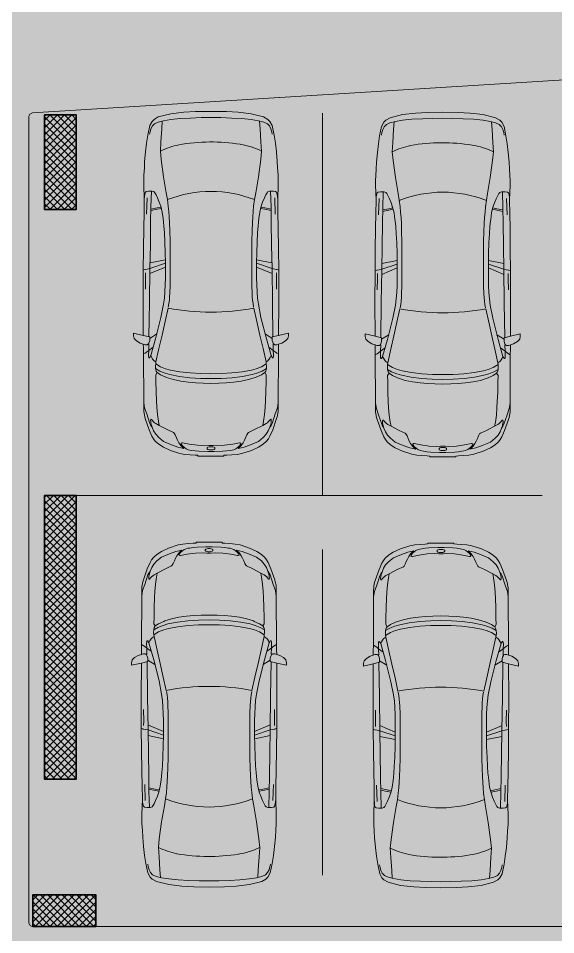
# Model space of a CAD drawing. Header units: millimetres. Extents: x 635850 to 824661, y -5878409 to -5774454.
# Drawn here: x 653256 to 660070, y -5850473 to -5838841 of the extents above; entities that cross this region are included whole.
import ezdxf

# ---------------------------------------------------------------- set-up
doc = ezdxf.new("R2010")
doc.units = ezdxf.units.MM
doc.header["$MEASUREMENT"] = 0
doc.layers.add('A - Ndertesa 1 - 2D Drafting_Pen_No__102', color=7, linetype='Continuous', lineweight=13, true_color=0xcccccc)
doc.layers.add('A - Ndertesa 1 - Veturat_Pen_No__102', color=7, linetype='Continuous', lineweight=13, true_color=0xcccccc)
doc.layers.add('A - Ndertesa 1 - Shtyllat', color=7, linetype='Continuous')
for name, color, linetype, lineweight in [('A - Ndertesa 1 - Shtyllat_Pen_No__101', 252, 'Continuous', 13), ('A - Ndertesa 1 - Shtyllat_Pen_No__22', 8, 'Continuous', 35), ('A - Ndertesa 1- Pllaka meskatit 28 cm_Pen_No__121', 255, 'Continuous', 0)]:
    doc.layers.add(name, color=color, linetype=linetype, lineweight=lineweight)
pattern_1 = [(45, (664183.82, -5827429.525), (-45.96194, 45.96194), []), (135, (664183.82, -5827429.525), (45.96194, 45.96194), [])]

# ---------------------------------------------------------------- blocks, each defined once
blk = doc.blocks.new('Column_46', base_point=(653790, -5840668))
at = {"layer": 'A - Ndertesa 1 - Shtyllat_Pen_No__101', "linetype": 'Continuous', "lineweight": 13}
h = blk.add_hatch(dxfattribs=at)
h.set_pattern_fill('Concrete_Block', color=252, style=0, pattern_type=2)
h.set_pattern_definition(pattern_1)
h.paths.add_polyline_path([(653590, -5841268), (653990, -5841268), (653990, -5840068), (653590, -5840068)])
at = {"layer": 'A - Ndertesa 1 - Shtyllat_Pen_No__22', "color": 8, "linetype": 'Continuous', "lineweight": 35, "flags": 128}
blk.add_lwpolyline([(653590, -5841268), (653990, -5841268), (653990, -5840068), (653590, -5840068)], close=True, dxfattribs=at)
blk = doc.blocks.new('Column_48', base_point=(653790, -5846698))
at = {"layer": 'A - Ndertesa 1 - Shtyllat_Pen_No__101', "linetype": 'Continuous', "lineweight": 13}
h = blk.add_hatch(dxfattribs=at)
h.set_pattern_fill('Concrete_Block', color=252, style=0, pattern_type=2)
h.set_pattern_definition(pattern_1)
h.paths.add_polyline_path([(653590, -5848498), (653990, -5848498), (653990, -5844898), (653590, -5844898)])
at = {"layer": 'A - Ndertesa 1 - Shtyllat_Pen_No__22', "color": 8, "linetype": 'Continuous', "lineweight": 35, "flags": 128}
blk.add_lwpolyline([(653590, -5848498), (653990, -5848498), (653990, -5844898), (653590, -5844898)], close=True, dxfattribs=at)
blk = doc.blocks.new('Column_52', base_point=(653840, -5850168))
at = {"layer": 'A - Ndertesa 1 - Shtyllat_Pen_No__101', "linetype": 'Continuous', "lineweight": 13}
h = blk.add_hatch(dxfattribs=at)
h.set_pattern_fill('Concrete_Block', color=252, style=0, pattern_type=2)
h.set_pattern_definition(pattern_1)
h.paths.add_polyline_path([(653440, -5850368), (654240, -5850368), (654240, -5849968), (653440, -5849968)])
at = {"layer": 'A - Ndertesa 1 - Shtyllat_Pen_No__22', "color": 8, "linetype": 'Continuous', "lineweight": 35, "flags": 128}
blk.add_lwpolyline([(653440, -5850368), (654240, -5850368), (654240, -5849968), (653440, -5849968)], close=True, dxfattribs=at)
blk = doc.blocks.new('Car 05 25')
at = {"layer": 'A - Ndertesa 1 - Veturat_Pen_No__102', "color": 254, "linetype": 'Continuous', "lineweight": 13, "true_color": 0xcccccc}
for p, q in [((125, 791), (129, 820)), ((129, 820), (139, 832)), ((139, 832), (165, 840)), ((165, 840), (195, 844)), ((195, 844), (231, 846)), ((211, 809), (418, 816)), ((1120, 833), (1115, 809)), ((1121, 838), (1120, 836)), ((1120, 836), (1120, 833)), ((1130, 859), (1121, 838)), ((1163, 830), (1220, 829)), ((1220, 829), (1370, 831)), ((1958, 858), (1977, 777)), ((2075, 836), (2068, 858)), ((2075, 809), (2075, 836)), ((2167, 814), (2182, 834)), ((2182, 834), (2193, 856)), ((2808, 853), (2877, 843)), ((2877, 843), (2954, 814)), ((2904, 833), (2905, 833)), ((-729, 716), (-751, 670)), ((-701, 743), (-729, 716)), ((-665, 761), (-701, 743)), ((-627, 772), (-665, 761)), ((-595, 778), (-627, 772)), ((126, 744), (125, 791)), ((327, 762), (125, 756)), ((132, 723), (126, 744)), ((147, 711), (132, 723)), ((171, 697), (147, 711)), ((522, 765), (327, 762)), ((355, 762), (339, 683)), ((373, 763), (357, 683)), ((814, 769), (522, 765)), ((1109, 774), (814, 769)), ((1036, 773), (997, 579)), ((1042, 578), (1108, 774)), ((1173, 775), (1090, 578)), ((1115, 809), (1109, 774)), ((1109, 774), (1538, 780)), ((1538, 780), (1975, 786)), ((2000, 702), (1730, 634)), ((1939, 686), (1996, 777)), ((1977, 777), (2020, 777)), ((2000, 702), (2214, 763)), ((2020, 777), (2044, 783)), ((2044, 783), (2063, 792)), ((2063, 792), (2070, 800)), ((2069, 788), (2065, 794)), ((2069, 788), (2148, 790)), ((2070, 800), (2075, 809)), ((2107, 732), (2148, 790)), ((2148, 790), (2167, 814)), ((2148, 790), (2206, 792)), ((2206, 792), (2227, 791)), ((2227, 770), (2214, 763)), ((2214, 763), (2238, 752)), ((2227, 791), (2233, 790)), ((2234, 774), (2227, 770)), ((2233, 790), (2238, 787)), ((2238, 777), (2234, 774)), ((2241, 784), (2238, 787)), ((2238, 777), (2241, 781)), ((2238, 752), (2259, 740)), ((2241, 781), (2241, 784)), ((2259, 740), (2269, 731)), ((2269, 731), (2279, 722)), ((2279, 722), (2294, 698)), ((2294, 698), (2317, 701)), ((2317, 701), (2346, 703)), ((2355, 640), (2317, 701)), ((2346, 703), (2379, 702)), ((2410, 649), (2379, 702)), ((2379, 702), (2411, 694)), ((2429, 682), (2457, 700)), ((2457, 700), (2535, 698)), ((2535, 698), (2535, 698)), ((2535, 698), (2673, 696)), ((2954, 814), (3076, 775)), ((3022, 758), (3024, 762)), ((3024, 754), (3022, 758)), ((3024, 762), (3035, 765)), ((3038, 743), (3024, 754)), ((3035, 765), (3047, 764)), ((3051, 731), (3038, 743)), ((3047, 764), (3061, 763)), ((3065, 715), (3051, 731)), ((3061, 763), (3090, 757)), ((3077, 698), (3065, 715)), ((3100, 763), (3076, 775)), ((3090, 757), (3108, 751)), ((3114, 753), (3100, 763)), ((3108, 751), (3123, 746)), ((3123, 746), (3114, 753)), ((3170, 727), (3123, 746)), ((3212, 701), (3170, 727)), ((3254, 663), (3212, 701)), ((-768, 602), (-783, 510)), ((-768, 602), (-751, 670)), ((-764, 617), (-666, 624)), ((-666, 624), (-501, 634)), ((-501, 634), (-383, 642)), ((-383, 642), (-274, 631)), ((-274, 631), (-56, 601)), ((-56, 601), (146, 567)), ((213, 677), (171, 697)), ((266, 655), (213, 677)), ((319, 636), (266, 655)), ((393, 618), (319, 636)), ((339, 683), (330, 634)), ((357, 683), (347, 629)), ((475, 607), (393, 618)), ((521, 602), (475, 607)), ((570, 597), (521, 602)), ((653, 591), (570, 597)), ((773, 585), (653, 591)), ((907, 580), (773, 585)), ((1403, 584), (1316, 580)), ((1484, 590), (1403, 584)), ((1562, 601), (1484, 590)), ((1730, 634), (1562, 601)), ((1611, 544), (1780, 582)), ((1780, 582), (1953, 621)), ((1953, 621), (2122, 660)), ((2122, 660), (2294, 698)), ((2294, 698), (2294, 698)), ((2380, 575), (2355, 640)), ((2436, 583), (2410, 649)), ((2411, 694), (2411, 694)), ((2429, 682), (2411, 694)), ((2429, 682), (2429, 682)), ((2429, 682), (2457, 640)), ((2454, 522), (2436, 583)), ((2457, 640), (2487, 574)), ((2673, 696), (2787, 691)), ((2787, 691), (2868, 687)), ((2868, 687), (2960, 679)), ((2960, 679), (2868, 687)), ((2960, 679), (3047, 666)), ((3047, 666), (3100, 657)), ((3100, 657), (3077, 698)), ((3153, 554), (3100, 657)), ((3302, 603), (3254, 663)), ((3302, 603), (3346, 501)), ((-783, 510), (-795, 391)), ((146, 567), (233, 552)), ((233, 552), (315, 541)), ((315, 541), (384, 535)), ((384, 535), (454, 530)), ((454, 530), (526, 526)), ((526, 526), (628, 522)), ((628, 522), (757, 518)), ((757, 518), (1323, 518)), ((1042, 578), (907, 580)), ((1228, 578), (1042, 578)), ((1316, 580), (1228, 578)), ((1323, 518), (1420, 522)), ((1420, 522), (1467, 524)), ((1467, 524), (1511, 528)), ((1511, 528), (1554, 533)), ((1554, 533), (1597, 541)), ((1597, 541), (1597, 541)), ((2397, 514), (2380, 575)), ((2419, 396), (2397, 514)), ((2478, 401), (2454, 522)), ((2487, 574), (2492, 562)), ((2492, 562), (2518, 477)), ((2518, 477), (2538, 384)), ((3190, 476), (3153, 554)), ((3199, 467), (3190, 476)), ((3221, 454), (3199, 467)), ((3346, 501), (3374, 420)), ((-795, 391), (-802, 259)), ((2434, 266), (2419, 396)), ((2494, 269), (2478, 401)), ((2538, 384), (2551, 286)), ((3256, 439), (3221, 454)), ((3288, 425), (3256, 439)), ((3319, 408), (3288, 425)), ((3353, 384), (3319, 408)), ((3325, 377), (3321, 370)), ((3321, 370), (3321, 362)), ((3321, 362), (3338, 277)), ((3328, 380), (3325, 377)), ((3338, 379), (3328, 380)), ((3364, 358), (3338, 379)), ((3377, 360), (3353, 384)), ((3397, 316), (3364, 358)), ((3391, 344), (3374, 420)), ((3391, 344), (3377, 360)), ((-802, 259), (-807, 125)), ((2442, 132), (2434, 266)), ((2503, 133), (2494, 269)), ((2551, 286), (2560, 194)), ((3338, 277), (3352, 173)), ((3408, 289), (3397, 316)), ((3408, 289), (3414, 267)), ((3414, 267), (3418, 243)), ((3418, 243), (3424, 201)), ((-807, 125), (-808, 0)), ((2444, 0), (2442, 132)), ((2506, 0), (2503, 133)), ((2560, 194), (2564, 101)), ((3352, 173), (3358, 76)), ((3424, 201), (3428, 152)), ((3432, 40), (3428, 152)), ((-807, -125), (-808, 0)), ((2444, 0), (2442, -132)), ((2564, 101), (2566, 0)), ((2564, -101), (2566, 0)), ((3354, 28), (3358, 76)), ((3354, 28), (3354, -1)), ((3354, -28), (3354, 1)), ((3371, 12), (3370, -1)), ((3371, -12), (3370, 1)), ((3372, 24), (3371, 12)), ((3376, 39), (3372, 24)), ((3382, 47), (3376, 39)), ((3386, 48), (3382, 47)), ((3386, 48), (3394, 48)), ((3399, 47), (3394, 48)), ((3404, 39), (3399, 47)), ((3404, 39), (3408, 24)), ((3408, 24), (3410, 8)), ((3410, 8), (3410, 0)), ((3432, 57), (3432, 57)), ((3432, 0), (3432, 40)), ((3432, 0), (3432, -40)), ((2506, 0), (2503, -133)), ((2560, -194), (2564, -101)), ((3352, -173), (3358, -76)), ((3354, -28), (3358, -76)), ((3372, -24), (3371, -12)), ((3376, -39), (3372, -24)), ((3382, -47), (3376, -39)), ((3386, -48), (3382, -47)), ((3386, -48), (3394, -48)), ((3399, -47), (3394, -48)), ((3404, -39), (3399, -47)), ((3404, -39), (3408, -24)), ((3408, -24), (3410, -8)), ((3410, -8), (3410, 0)), ((3432, -40), (3428, -152)), ((3432, -57), (3432, -57)), ((-802, -259), (-807, -125)), ((2442, -132), (2434, -266)), ((2503, -133), (2494, -269)), ((2551, -286), (2560, -194)), ((3338, -277), (3352, -173)), ((3418, -243), (3424, -201)), ((3424, -201), (3428, -152)), ((-795, -391), (-802, -259)), ((2434, -266), (2419, -396)), ((2494, -269), (2478, -401)), ((2538, -384), (2551, -286)), ((3321, -362), (3338, -277)), ((3397, -316), (3364, -358)), ((3391, -344), (3374, -420)), ((3391, -344), (3377, -360)), ((3408, -289), (3397, -316)), ((3408, -289), (3414, -267)), ((3414, -267), (3418, -243)), ((-783, -510), (-795, -391)), ((2419, -396), (2397, -514)), ((2478, -401), (2454, -522)), ((2518, -477), (2538, -384)), ((3221, -454), (3199, -467)), ((3256, -439), (3221, -454)), ((3288, -425), (3256, -439)), ((3319, -408), (3288, -425)), ((3353, -384), (3319, -408)), ((3321, -370), (3321, -362)), ((3325, -377), (3321, -370)), ((3328, -380), (3325, -377)), ((3338, -379), (3328, -380)), ((3364, -358), (3338, -379)), ((3346, -501), (3374, -420)), ((3377, -360), (3353, -384)), ((-768, -602), (-783, -510)), ((-56, -601), (146, -567)), ((146, -567), (233, -552)), ((233, -552), (315, -541)), ((315, -541), (384, -535)), ((384, -535), (454, -530)), ((454, -530), (526, -526)), ((526, -526), (628, -522)), ((628, -522), (757, -518)), ((757, -518), (1323, -518)), ((907, -580), (773, -585)), ((1042, -578), (907, -580)), ((1036, -773), (997, -579)), ((1042, -578), (1108, -774)), ((1228, -578), (1042, -578)), ((1173, -775), (1090, -578)), ((1316, -580), (1228, -578)), ((1403, -584), (1316, -580)), ((1323, -518), (1420, -522)), ((1420, -522), (1467, -524)), ((1467, -524), (1511, -528)), ((1511, -528), (1554, -533)), ((1554, -533), (1597, -541)), ((1597, -541), (1597, -541)), ((1611, -544), (1780, -582)), ((2380, -575), (2355, -640)), ((2397, -514), (2380, -575)), ((2454, -522), (2436, -583)), ((2457, -640), (2487, -574)), ((2487, -574), (2492, -562)), ((2492, -562), (2518, -477)), ((3153, -554), (3100, -657)), ((3190, -476), (3153, -554)), ((3199, -467), (3190, -476)), ((3302, -603), (3346, -501)), ((-768, -602), (-751, -670)), ((-764, -617), (-666, -624)), ((-729, -716), (-751, -670)), ((-666, -624), (-501, -634)), ((-501, -634), (-383, -642)), ((-383, -642), (-274, -631)), ((-274, -631), (-56, -601)), ((171, -697), (147, -711)), ((213, -677), (171, -697)), ((266, -655), (213, -677)), ((319, -636), (266, -655)), ((393, -618), (319, -636)), ((339, -683), (330, -634)), ((355, -762), (339, -683)), ((357, -683), (347, -629)), ((373, -763), (357, -683)), ((475, -607), (393, -618)), ((521, -602), (475, -607)), ((570, -597), (521, -602)), ((653, -591), (570, -597)), ((773, -585), (653, -591)), ((1484, -590), (1403, -584)), ((1562, -601), (1484, -590)), ((1730, -634), (1562, -601)), ((2000, -702), (1730, -634)), ((1780, -582), (1953, -621)), ((1939, -686), (1996, -777)), ((1953, -621), (2122, -660)), ((2122, -660), (2294, -698)), ((2279, -722), (2294, -698)), ((2294, -698), (2317, -701)), ((2294, -698), (2294, -698)), ((2355, -640), (2317, -701)), ((2410, -649), (2379, -702)), ((2379, -702), (2411, -694)), ((2436, -583), (2410, -649)), ((2429, -682), (2411, -694)), ((2411, -694), (2411, -694)), ((2429, -682), (2457, -640)), ((2429, -682), (2429, -682)), ((2429, -682), (2457, -700)), ((2535, -698), (2673, -696)), ((2673, -696), (2787, -691)), ((2787, -691), (2868, -687)), ((2868, -687), (2960, -679)), ((2960, -679), (2868, -687)), ((2960, -679), (3047, -666)), ((3047, -666), (3100, -657)), ((3077, -698), (3065, -715)), ((3100, -657), (3077, -698)), ((3254, -663), (3212, -701)), ((3302, -603), (3254, -663)), ((-701, -743), (-729, -716)), ((-665, -761), (-701, -743)), ((-627, -772), (-665, -761)), ((-595, -778), (-627, -772)), ((126, -744), (125, -791)), ((327, -762), (125, -756)), ((125, -791), (129, -820)), ((132, -723), (126, -744)), ((147, -711), (132, -723)), ((211, -809), (418, -816)), ((522, -765), (327, -762)), ((814, -769), (522, -765)), ((1109, -774), (814, -769)), ((1109, -774), (1538, -780)), ((1115, -809), (1109, -774)), ((1120, -833), (1115, -809)), ((1538, -780), (1975, -786)), ((1958, -858), (1977, -777)), ((1977, -777), (2020, -777)), ((2000, -702), (2214, -763)), ((2020, -777), (2044, -783)), ((2044, -783), (2063, -792)), ((2063, -792), (2070, -800)), ((2069, -788), (2065, -794)), ((2069, -788), (2148, -790)), ((2070, -800), (2075, -809)), ((2075, -809), (2075, -836)), ((2107, -732), (2148, -790)), ((2148, -790), (2167, -814)), ((2148, -790), (2206, -792)), ((2167, -814), (2182, -834)), ((2206, -792), (2227, -791)), ((2214, -763), (2238, -752)), ((2227, -770), (2214, -763)), ((2234, -774), (2227, -770)), ((2227, -791), (2233, -790)), ((2233, -790), (2238, -787)), ((2238, -777), (2234, -774)), ((2238, -752), (2259, -740)), ((2238, -777), (2241, -781)), ((2241, -784), (2238, -787)), ((2241, -781), (2241, -784)), ((2259, -740), (2269, -731)), ((2269, -731), (2279, -722)), ((2317, -701), (2346, -703)), ((2346, -703), (2379, -702)), ((2457, -700), (2535, -698)), ((2535, -698), (2535, -698)), ((2877, -843), (2954, -814)), ((2954, -814), (3076, -775)), ((3024, -754), (3022, -758)), ((3022, -758), (3024, -762)), ((3038, -743), (3024, -754)), ((3024, -762), (3035, -765)), ((3035, -765), (3047, -764)), ((3051, -731), (3038, -743)), ((3047, -764), (3061, -763)), ((3065, -715), (3051, -731)), ((3061, -763), (3090, -757)), ((3100, -763), (3076, -775)), ((3090, -757), (3108, -751)), ((3114, -753), (3100, -763)), ((3108, -751), (3123, -746)), ((3123, -746), (3114, -753)), ((3170, -727), (3123, -746)), ((3212, -701), (3170, -727)), ((129, -820), (139, -832)), ((139, -832), (165, -840)), ((165, -840), (195, -844)), ((195, -844), (231, -846)), ((1120, -836), (1120, -833)), ((1121, -838), (1120, -836)), ((1130, -859), (1121, -838)), ((1163, -830), (1220, -829)), ((1220, -829), (1370, -831)), ((2075, -836), (2068, -858)), ((2182, -834), (2193, -856)), ((2808, -853), (2877, -843))]:
    blk.add_line(p, q, dxfattribs=at)
at = {"layer": 'A - Ndertesa 1 - Veturat_Pen_No__102', "color": 254, "linetype": 'Continuous', "lineweight": 13, "true_color": 0xcccccc, "flags": 128}
blk.add_lwpolyline([(-483, -817), (-372, -830), (-252, -841), (-168, -845), (-78, -851), (-24, -852), (40, -852), (231, -846), (400, -848), (591, -852), (857, -856), (1130, -859), (1536, -860), (1958, -858), (1929, -983), (1961, -983), (1997, -975), (2027, -945), (2055, -898), (2068, -858), (2120, -857), (2193, -856), (2808, -853), (2856, -853), (2891, -853), (2923, -852), (2945, -849), (2990, -840), (3014, -833), (3154, -783), (3236, -748), (3269, -728), (3299, -706), (3337, -663), (3374, -604), (3418, -513), (3457, -393), (3468, -331), (3474, -264), (3478, -200), (3479, -165), (3490, -165), (3490, 165), (3479, 165), (3478, 200), (3474, 264), (3468, 331), (3457, 393), (3418, 513), (3374, 604), (3337, 663), (3299, 706), (3269, 728), (3236, 748), (3154, 783), (3014, 833), (2990, 840), (2945, 849), (2923, 852), (2891, 853), (2856, 853), (2808, 853), (2193, 856), (2120, 857), (2068, 858), (2055, 898), (2027, 945), (1997, 975), (1961, 983), (1929, 983), (1958, 858), (1536, 860), (1130, 859), (857, 856), (591, 852), (400, 848), (231, 846), (40, 852), (-24, 852), (-78, 851), (-168, 845), (-252, 841), (-372, 830), (-483, 817), (-585, 801), (-706, 776), (-758, 747), (-785, 722), (-815, 668), (-855, 511), (-875, 345), (-883, 195), (-885, 0), (-883, -195), (-875, -345), (-855, -511), (-815, -668), (-785, -722), (-758, -747), (-706, -776), (-585, -801)], close=True, dxfattribs=at)
at = {"layer": 'A - Ndertesa 1 - Veturat_Pen_No__102', "color": 254, "linetype": 'Continuous', "lineweight": 13, "true_color": 0xcccccc}
for centre, radius, start, end in [((493, 218), 973, 154.1545, 170.9117), ((1650, 0), 1520, 158.6992, 201.3008), ((-1245, 0), 2907, 349.2142, 10.7858), ((1856, -2), 2354, 170.8804, 189.9223), ((493, -218), 973, 191.2305, 205.8455)]:
    blk.add_arc(centre, radius, start, end, dxfattribs=at)

msp = doc.modelspace()

# ---------------------------------------------------------------- hatches: boundary and pattern name
at = {"layer": 'A - Ndertesa 1- Pllaka meskatit 28 cm_Pen_No__121', "linetype": 'Continuous', "lineweight": 0, "true_color": 0xffffff}
h = msp.add_hatch(color=7, dxfattribs=at)
h.paths.add_polyline_path([(672239.8, -5833613.4), (643046.5, -5835433.4, 0.3960927), (641639.8, -5836930.5), (641639.8, -5861467.8), (672239.8, -5861467.8)])
h.paths.add_polyline_path([(669369.8, -5850014.2), (669369.8, -5848314.3), (666569.8, -5848314.3), (666569.8, -5850014.2)], flags=0)
h.paths.add_polyline_path([(666289.8, -5844566.6), (664589.8, -5844566.5), (664589.7, -5846266.5), (666289.7, -5846266.6)], flags=0)

# ---------------------------------------------------------------- linework, layer by layer
at = {"layer": 'A - Ndertesa 1 - 2D Drafting_Pen_No__102', "color": 254, "linetype": 'Continuous', "lineweight": 13, "true_color": 0xcccccc, "flags": 128}
msp.add_lwpolyline([(672339.8, -5850367.8), (653439.8, -5850367.8, -0.4142136), (653389.8, -5850317.8), (653389.8, -5840092.9, -0.3961377), (653436.7, -5840042.9), (672239.8, -5838873.6)], format="xyb", dxfattribs=at)
for points in [[(657114.8, -5844897.6), (657114.8, -5840044.7)], [(653589.8, -5844897.6), (659900.3, -5844897.6)], [(657114.8, -5849717.5), (657114.8, -5845582.5)]]:
    msp.add_lwpolyline(points, dxfattribs=at)

# ---------------------------------------------------------------- block references
at = {"layer": 'A - Ndertesa 1 - Shtyllat', "color": 8, "lineweight": 35}
for name, p in [('Column_46', (653789.8, -5840667.8)), ('Column_48', (653789.8, -5846697.6)), ('Column_52', (653839.8, -5850167.8))]:
    msp.add_blockref(name, p, dxfattribs=at)
at = {"layer": 'A - Ndertesa 1 - Veturat_Pen_No__102', "color": 254, "linetype": 'Continuous', "lineweight": 13, "true_color": 0xcccccc, "zscale": 1000, "rotation": 270}
for p in [(655699.2, -5840908.7), (658639.1, -5840918.4)]:
    msp.add_blockref('Car 05 25', p, dxfattribs=at)
at = {"layer": 'A - Ndertesa 1 - Veturat_Pen_No__102', "color": 254, "linetype": 'Continuous', "lineweight": 13, "true_color": 0xcccccc, "xscale": -1, "zscale": 1000, "rotation": 270}
for p in [(655674.8, -5848982.5), (658614.8, -5848992.2)]:
    msp.add_blockref('Car 05 25', p, dxfattribs=at)

doc.saveas('drawing.dxf')
